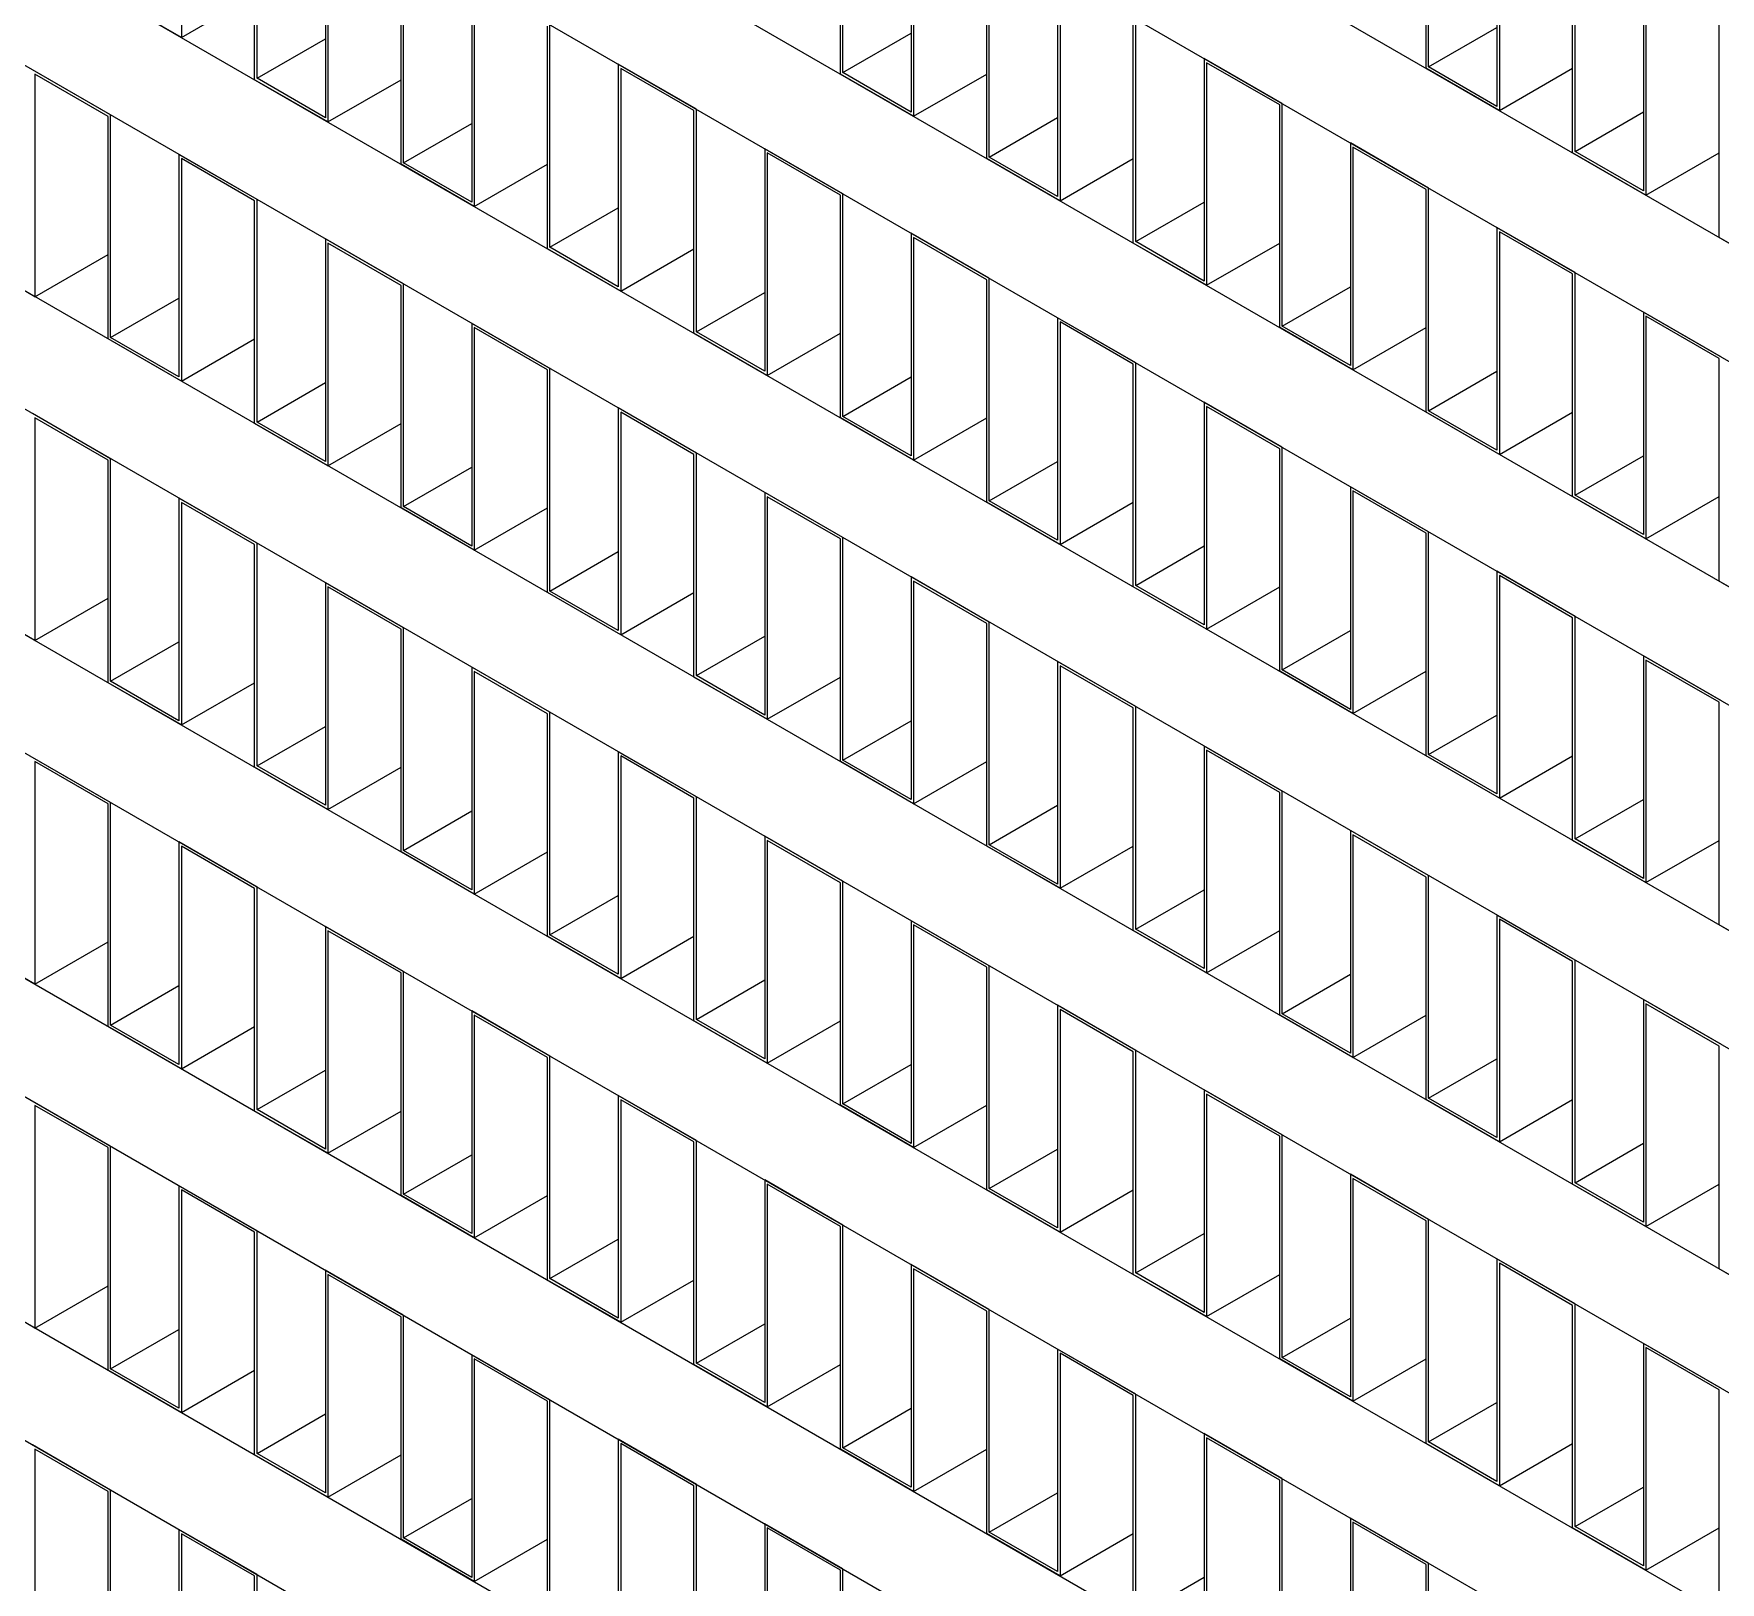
# Model space of a CAD drawing. Header units: millimetres. Extents: x -8604 to -3995, y 3123 to 6155.
# Drawn here: x -6917.17 to -6868.31, y 5007.92 to 5052.79 of the extents above; entities that cross this region are included whole.
import ezdxf

# ---------------------------------------------------------------- set-up
doc = ezdxf.new("R2010")
doc.units = ezdxf.units.MM

msp = doc.modelspace()

# ---------------------------------------------------------------- linework, layer by layer
at = {"color": 7, "linetype": 'Continuous', "lineweight": 25}
for p, q in [((-6930.856, 5082.977), (-6649.428, 4920.512)), ((-6930.856, 5079.547), (-6649.428, 4917.082)), ((-6930.856, 5073.015), (-6650.258, 4911.029)), ((-6930.856, 5069.586), (-6650.173, 4907.551)), ((-6930.856, 5063.053), (-6650.2, 4901.034)), ((-6930.856, 5059.624), (-6652.826, 4899.121)), ((-6912.896, 5059.136), (-6912.896, 5052.685)), ((-6893.733, 5051.666), (-6893.733, 5058.117)), ((-6876.833, 5051.79), (-6876.833, 5058.241)), ((-6876.762, 5051.831), (-6876.762, 5058.282)), ((-6910.774, 5051.46), (-6910.774, 5057.911)), ((-6910.704, 5051.501), (-6910.704, 5057.952)), ((-6893.804, 5051.625), (-6893.804, 5058.076)), ((-6874.782, 5057.139), (-6874.782, 5050.688)), ((-6908.724, 5056.809), (-6908.724, 5050.358)), ((-6908.653, 5056.686), (-6908.653, 5050.236)), ((-6891.753, 5056.974), (-6891.753, 5050.523)), ((-6891.682, 5056.851), (-6891.682, 5050.401)), ((-6874.712, 5057.016), (-6874.712, 5050.566)), ((-6889.49, 5049.217), (-6889.49, 5055.668)), ((-6872.59, 5049.341), (-6872.59, 5055.792)), ((-6872.52, 5049.382), (-6872.52, 5055.832)), ((-6906.532, 5049.011), (-6906.532, 5055.462)), ((-6906.461, 5049.052), (-6906.461, 5055.503)), ((-6889.561, 5049.176), (-6889.561, 5055.627)), ((-6870.54, 5054.689), (-6870.54, 5048.239)), ((-6904.481, 5054.36), (-6904.481, 5047.909)), ((-6904.41, 5054.237), (-6904.41, 5047.786)), ((-6887.51, 5054.525), (-6887.51, 5048.074)), ((-6887.44, 5054.402), (-6887.44, 5047.951)), ((-6870.469, 5054.567), (-6870.469, 5048.116)), ((-6912.896, 5052.685), (-6915.017, 5053.91)), ((-6912.896, 5052.685), (-6910.774, 5053.91)), ((-6885.248, 5046.768), (-6885.248, 5053.218)), ((-6868.348, 5046.892), (-6868.348, 5053.342)), ((-6930.856, 5053.092), (-6656.852, 4894.912)), ((-6902.289, 5046.562), (-6902.289, 5053.013)), ((-6902.218, 5046.603), (-6902.218, 5053.053)), ((-6893.733, 5051.666), (-6891.753, 5052.809)), ((-6885.318, 5046.727), (-6885.318, 5053.177)), ((-6876.762, 5051.831), (-6874.782, 5052.974)), ((-6910.704, 5051.501), (-6908.724, 5052.644)), ((-6900.238, 5051.91), (-6900.238, 5045.46)), ((-6897.976, 5050.604), (-6900.238, 5051.91)), ((-6898.046, 5050.563), (-6900.168, 5051.788)), ((-6900.168, 5051.788), (-6900.168, 5045.337)), ((-6883.268, 5052.075), (-6883.268, 5045.625)), ((-6881.005, 5050.769), (-6883.268, 5052.075)), ((-6881.076, 5050.728), (-6883.197, 5051.953)), ((-6883.197, 5051.953), (-6883.197, 5045.502)), ((-6874.712, 5050.566), (-6876.833, 5051.79)), ((-6874.782, 5050.688), (-6876.762, 5051.831)), ((-6874.712, 5050.566), (-6872.59, 5051.79)), ((-6914.946, 5050.439), (-6917.209, 5051.746)), ((-6915.017, 5050.398), (-6917.138, 5051.623)), ((-6917.138, 5051.623), (-6917.138, 5045.172)), ((-6908.653, 5050.236), (-6910.774, 5051.46)), ((-6908.724, 5050.358), (-6910.704, 5051.501)), ((-6908.653, 5050.236), (-6906.532, 5051.46)), ((-6891.682, 5050.401), (-6893.804, 5051.625)), ((-6891.753, 5050.523), (-6893.733, 5051.666)), ((-6891.682, 5050.401), (-6889.561, 5051.625)), ((-6915.017, 5043.948), (-6915.017, 5050.398)), ((-6914.946, 5043.989), (-6914.946, 5050.439)), ((-6898.046, 5044.113), (-6898.046, 5050.563)), ((-6897.976, 5044.153), (-6897.976, 5050.604)), ((-6889.49, 5049.217), (-6887.51, 5050.36)), ((-6881.076, 5044.278), (-6881.076, 5050.728)), ((-6881.005, 5044.318), (-6881.005, 5050.769)), ((-6872.52, 5049.382), (-6870.54, 5050.525)), ((-6906.461, 5049.052), (-6904.481, 5050.195)), ((-6930.856, 5049.662), (-6656.852, 4891.483)), ((-6895.996, 5049.461), (-6895.996, 5043.011)), ((-6893.733, 5048.155), (-6895.996, 5049.461)), ((-6893.804, 5048.114), (-6895.925, 5049.339)), ((-6895.925, 5049.339), (-6895.925, 5042.888)), ((-6879.025, 5049.626), (-6879.025, 5043.175)), ((-6876.762, 5048.32), (-6879.025, 5049.626)), ((-6876.833, 5048.279), (-6878.954, 5049.504)), ((-6878.954, 5049.504), (-6878.954, 5043.053)), ((-6870.469, 5048.116), (-6872.59, 5049.341)), ((-6870.54, 5048.239), (-6872.52, 5049.382)), ((-6870.469, 5048.116), (-6868.348, 5049.341)), ((-6912.966, 5049.296), (-6912.966, 5042.846)), ((-6910.704, 5047.99), (-6912.966, 5049.296)), ((-6910.774, 5047.949), (-6912.896, 5049.174)), ((-6912.896, 5049.174), (-6912.896, 5042.723)), ((-6904.41, 5047.786), (-6906.532, 5049.011)), ((-6904.481, 5047.909), (-6906.461, 5049.052)), ((-6904.41, 5047.786), (-6902.289, 5049.011)), ((-6887.44, 5047.951), (-6889.561, 5049.176)), ((-6887.51, 5048.074), (-6889.49, 5049.217)), ((-6887.44, 5047.951), (-6885.318, 5049.176)), ((-6910.774, 5041.499), (-6910.774, 5047.949)), ((-6910.704, 5041.539), (-6910.704, 5047.99)), ((-6893.804, 5041.663), (-6893.804, 5048.114)), ((-6893.733, 5041.704), (-6893.733, 5048.155)), ((-6885.248, 5046.768), (-6883.268, 5047.911)), ((-6876.833, 5041.828), (-6876.833, 5048.279)), ((-6876.762, 5041.869), (-6876.762, 5048.32)), ((-6902.218, 5046.603), (-6900.238, 5047.746)), ((-6891.753, 5047.012), (-6891.753, 5040.561)), ((-6889.49, 5045.706), (-6891.753, 5047.012)), ((-6889.561, 5045.665), (-6891.682, 5046.889)), ((-6891.682, 5046.889), (-6891.682, 5040.439)), ((-6874.782, 5047.177), (-6874.782, 5040.726)), ((-6872.52, 5045.871), (-6874.782, 5047.177)), ((-6872.59, 5045.83), (-6874.712, 5047.054)), ((-6874.712, 5047.054), (-6874.712, 5040.604)), ((-6866.227, 5045.667), (-6868.348, 5046.892)), ((-6917.138, 5045.172), (-6919.26, 5046.397)), ((-6917.138, 5045.172), (-6915.017, 5046.397)), ((-6908.724, 5046.847), (-6908.724, 5040.396)), ((-6906.461, 5045.541), (-6908.724, 5046.847)), ((-6906.532, 5045.5), (-6908.653, 5046.725)), ((-6908.653, 5046.725), (-6908.653, 5040.274)), ((-6900.168, 5045.337), (-6902.289, 5046.562)), ((-6900.238, 5045.46), (-6902.218, 5046.603)), ((-6900.168, 5045.337), (-6898.046, 5046.562)), ((-6883.197, 5045.502), (-6885.318, 5046.727)), ((-6883.268, 5045.625), (-6885.248, 5046.768)), ((-6883.197, 5045.502), (-6881.076, 5046.727)), ((-6906.532, 5039.049), (-6906.532, 5045.5)), ((-6906.461, 5039.09), (-6906.461, 5045.541)), ((-6889.561, 5039.214), (-6889.561, 5045.665)), ((-6889.49, 5039.255), (-6889.49, 5045.706)), ((-6881.005, 5044.318), (-6879.025, 5045.461)), ((-6872.59, 5039.379), (-6872.59, 5045.83)), ((-6872.52, 5039.42), (-6872.52, 5045.871)), ((-6914.946, 5043.989), (-6912.966, 5045.132)), ((-6897.976, 5044.153), (-6895.996, 5045.296)), ((-6887.51, 5044.563), (-6887.51, 5038.112)), ((-6885.248, 5043.256), (-6887.51, 5044.563)), ((-6885.318, 5043.216), (-6887.44, 5044.44)), ((-6887.44, 5044.44), (-6887.44, 5037.99)), ((-6870.54, 5044.728), (-6870.54, 5038.277)), ((-6868.277, 5043.421), (-6870.54, 5044.728)), ((-6868.348, 5043.381), (-6870.469, 5044.605)), ((-6870.469, 5044.605), (-6870.469, 5038.154)), ((-6912.896, 5042.723), (-6915.017, 5043.948)), ((-6912.966, 5042.846), (-6914.946, 5043.989)), ((-6912.896, 5042.723), (-6910.774, 5043.948)), ((-6904.481, 5044.398), (-6904.481, 5037.947)), ((-6902.218, 5043.092), (-6904.481, 5044.398)), ((-6902.289, 5043.051), (-6904.41, 5044.275)), ((-6904.41, 5044.275), (-6904.41, 5037.825)), ((-6895.925, 5042.888), (-6898.046, 5044.113)), ((-6895.996, 5043.011), (-6897.976, 5044.153)), ((-6895.925, 5042.888), (-6893.804, 5044.113)), ((-6878.954, 5043.053), (-6881.076, 5044.278)), ((-6879.025, 5043.175), (-6881.005, 5044.318)), ((-6878.954, 5043.053), (-6876.833, 5044.278)), ((-6930.856, 5043.13), (-6656.852, 4884.951)), ((-6902.289, 5036.6), (-6902.289, 5043.051)), ((-6902.218, 5036.641), (-6902.218, 5043.092)), ((-6885.318, 5036.765), (-6885.318, 5043.216)), ((-6885.248, 5036.806), (-6885.248, 5043.256)), ((-6876.762, 5041.869), (-6874.782, 5043.012)), ((-6868.348, 5036.93), (-6868.348, 5043.381)), ((-6910.704, 5041.539), (-6908.724, 5042.682)), ((-6893.733, 5041.704), (-6891.753, 5042.847)), ((-6883.268, 5042.114), (-6883.268, 5035.663)), ((-6881.005, 5040.807), (-6883.268, 5042.114)), ((-6881.076, 5040.766), (-6883.197, 5041.991)), ((-6883.197, 5041.991), (-6883.197, 5035.54)), ((-6914.946, 5040.477), (-6917.209, 5041.784)), ((-6915.017, 5040.437), (-6917.138, 5041.661)), ((-6917.138, 5041.661), (-6917.138, 5035.211)), ((-6908.653, 5040.274), (-6910.774, 5041.499)), ((-6908.724, 5040.396), (-6910.704, 5041.539)), ((-6908.653, 5040.274), (-6906.532, 5041.499)), ((-6900.238, 5041.949), (-6900.238, 5035.498)), ((-6897.976, 5040.642), (-6900.238, 5041.949)), ((-6898.046, 5040.602), (-6900.168, 5041.826)), ((-6900.168, 5041.826), (-6900.168, 5035.375)), ((-6891.682, 5040.439), (-6893.804, 5041.663)), ((-6891.753, 5040.561), (-6893.733, 5041.704)), ((-6891.682, 5040.439), (-6889.561, 5041.663)), ((-6874.712, 5040.604), (-6876.833, 5041.828)), ((-6874.782, 5040.726), (-6876.762, 5041.869)), ((-6874.712, 5040.604), (-6872.59, 5041.828)), ((-6898.046, 5034.151), (-6898.046, 5040.602)), ((-6897.976, 5034.192), (-6897.976, 5040.642)), ((-6881.076, 5034.316), (-6881.076, 5040.766)), ((-6881.005, 5034.357), (-6881.005, 5040.807)), ((-6872.52, 5039.42), (-6870.54, 5040.563)), ((-6915.017, 5033.986), (-6915.017, 5040.437)), ((-6914.946, 5034.027), (-6914.946, 5040.477)), ((-6906.461, 5039.09), (-6904.481, 5040.233)), ((-6889.49, 5039.255), (-6887.51, 5040.398)), ((-6930.856, 5039.7), (-6656.852, 4881.521)), ((-6879.025, 5039.664), (-6879.025, 5033.214)), ((-6876.762, 5038.358), (-6879.025, 5039.664)), ((-6876.833, 5038.317), (-6878.954, 5039.542)), ((-6878.954, 5039.542), (-6878.954, 5033.091)), ((-6912.966, 5039.334), (-6912.966, 5032.884)), ((-6910.704, 5038.028), (-6912.966, 5039.334)), ((-6910.774, 5037.987), (-6912.896, 5039.212)), ((-6912.896, 5039.212), (-6912.896, 5032.761)), ((-6904.41, 5037.825), (-6906.532, 5039.049)), ((-6904.481, 5037.947), (-6906.461, 5039.09)), ((-6904.41, 5037.825), (-6902.289, 5039.049)), ((-6895.996, 5039.499), (-6895.996, 5033.049)), ((-6893.733, 5038.193), (-6895.996, 5039.499)), ((-6893.804, 5038.152), (-6895.925, 5039.377)), ((-6895.925, 5039.377), (-6895.925, 5032.926)), ((-6887.44, 5037.99), (-6889.561, 5039.214)), ((-6887.51, 5038.112), (-6889.49, 5039.255)), ((-6887.44, 5037.99), (-6885.318, 5039.214)), ((-6870.469, 5038.154), (-6872.59, 5039.379)), ((-6870.54, 5038.277), (-6872.52, 5039.42)), ((-6870.469, 5038.154), (-6868.348, 5039.379)), ((-6893.804, 5031.702), (-6893.804, 5038.152)), ((-6893.733, 5031.742), (-6893.733, 5038.193)), ((-6876.833, 5031.867), (-6876.833, 5038.317)), ((-6876.762, 5031.907), (-6876.762, 5038.358)), ((-6910.774, 5031.537), (-6910.774, 5037.987)), ((-6910.704, 5031.578), (-6910.704, 5038.028)), ((-6902.218, 5036.641), (-6900.238, 5037.784)), ((-6885.248, 5036.806), (-6883.268, 5037.949)), ((-6874.782, 5037.215), (-6874.782, 5030.764)), ((-6872.52, 5035.909), (-6874.782, 5037.215)), ((-6872.59, 5035.868), (-6874.712, 5037.093)), ((-6874.712, 5037.093), (-6874.712, 5030.642)), ((-6908.724, 5036.885), (-6908.724, 5030.435)), ((-6906.461, 5035.579), (-6908.724, 5036.885)), ((-6906.532, 5035.538), (-6908.653, 5036.763)), ((-6908.653, 5036.763), (-6908.653, 5030.312)), ((-6900.168, 5035.375), (-6902.289, 5036.6)), ((-6900.238, 5035.498), (-6902.218, 5036.641)), ((-6900.168, 5035.375), (-6898.046, 5036.6)), ((-6891.753, 5037.05), (-6891.753, 5030.6)), ((-6889.49, 5035.744), (-6891.753, 5037.05)), ((-6889.561, 5035.703), (-6891.682, 5036.928)), ((-6891.682, 5036.928), (-6891.682, 5030.477)), ((-6883.197, 5035.54), (-6885.318, 5036.765)), ((-6883.268, 5035.663), (-6885.248, 5036.806)), ((-6883.197, 5035.54), (-6881.076, 5036.765)), ((-6866.227, 5035.705), (-6868.348, 5036.93)), ((-6917.138, 5035.211), (-6919.26, 5036.435)), ((-6917.138, 5035.211), (-6915.017, 5036.435)), ((-6889.561, 5029.252), (-6889.561, 5035.703)), ((-6889.49, 5029.293), (-6889.49, 5035.744)), ((-6872.59, 5029.417), (-6872.59, 5035.868)), ((-6872.52, 5029.458), (-6872.52, 5035.909)), ((-6914.946, 5034.027), (-6912.966, 5035.17)), ((-6906.532, 5029.088), (-6906.532, 5035.538)), ((-6906.461, 5029.128), (-6906.461, 5035.579)), ((-6897.976, 5034.192), (-6895.996, 5035.335)), ((-6881.005, 5034.357), (-6879.025, 5035.5)), ((-6870.54, 5034.766), (-6870.54, 5028.315)), ((-6868.277, 5033.46), (-6870.54, 5034.766)), ((-6904.481, 5034.436), (-6904.481, 5027.985)), ((-6902.218, 5033.13), (-6904.481, 5034.436)), ((-6902.289, 5033.089), (-6904.41, 5034.314)), ((-6904.41, 5034.314), (-6904.41, 5027.863)), ((-6895.996, 5033.049), (-6897.976, 5034.192)), ((-6887.51, 5034.601), (-6887.51, 5028.15)), ((-6885.248, 5033.295), (-6887.51, 5034.601)), ((-6885.318, 5033.254), (-6887.44, 5034.478)), ((-6887.44, 5034.478), (-6887.44, 5028.028)), ((-6878.954, 5033.091), (-6881.076, 5034.316)), ((-6879.025, 5033.214), (-6881.005, 5034.357)), ((-6878.954, 5033.091), (-6876.833, 5034.316)), ((-6868.348, 5033.419), (-6870.469, 5034.643)), ((-6870.469, 5034.643), (-6870.469, 5028.193)), ((-6912.896, 5032.761), (-6915.017, 5033.986)), ((-6912.966, 5032.884), (-6914.946, 5034.027)), ((-6912.896, 5032.761), (-6910.774, 5033.986)), ((-6895.925, 5032.926), (-6898.046, 5034.151)), ((-6895.925, 5032.926), (-6893.804, 5034.151)), ((-6885.318, 5026.803), (-6885.318, 5033.254)), ((-6885.248, 5026.844), (-6885.248, 5033.295)), ((-6868.348, 5026.968), (-6868.348, 5033.419)), ((-6930.856, 5033.168), (-6649.428, 4870.703)), ((-6910.704, 5031.578), (-6908.724, 5032.721)), ((-6902.289, 5026.638), (-6902.289, 5033.089)), ((-6902.218, 5026.679), (-6902.218, 5033.13)), ((-6893.733, 5031.742), (-6891.753, 5032.885)), ((-6876.762, 5031.907), (-6874.782, 5033.05)), ((-6914.946, 5030.516), (-6917.209, 5031.822)), ((-6900.238, 5031.987), (-6900.238, 5025.536)), ((-6897.976, 5030.681), (-6900.238, 5031.987)), ((-6898.046, 5030.64), (-6900.168, 5031.864)), ((-6900.168, 5031.864), (-6900.168, 5025.414)), ((-6891.753, 5030.6), (-6893.733, 5031.742)), ((-6883.268, 5032.152), (-6883.268, 5025.701)), ((-6881.005, 5030.845), (-6883.268, 5032.152)), ((-6881.076, 5030.805), (-6883.197, 5032.029)), ((-6883.197, 5032.029), (-6883.197, 5025.579)), ((-6874.712, 5030.642), (-6876.833, 5031.867)), ((-6874.782, 5030.764), (-6876.762, 5031.907)), ((-6874.712, 5030.642), (-6872.59, 5031.867)), ((-6915.017, 5030.475), (-6917.138, 5031.699)), ((-6917.138, 5031.699), (-6917.138, 5025.249)), ((-6908.653, 5030.312), (-6910.774, 5031.537)), ((-6908.724, 5030.435), (-6910.704, 5031.578)), ((-6908.653, 5030.312), (-6906.532, 5031.537)), ((-6891.682, 5030.477), (-6893.804, 5031.702)), ((-6891.682, 5030.477), (-6889.561, 5031.702)), ((-6881.076, 5024.354), (-6881.076, 5030.805)), ((-6881.005, 5024.395), (-6881.005, 5030.845)), ((-6915.017, 5024.024), (-6915.017, 5030.475)), ((-6914.946, 5024.065), (-6914.946, 5030.516)), ((-6906.461, 5029.128), (-6904.481, 5030.271)), ((-6898.046, 5024.189), (-6898.046, 5030.64)), ((-6897.976, 5024.23), (-6897.976, 5030.681)), ((-6889.49, 5029.293), (-6887.51, 5030.436)), ((-6872.52, 5029.458), (-6870.54, 5030.601)), ((-6930.856, 5029.738), (-6649.428, 4867.273)), ((-6912.966, 5029.373), (-6912.966, 5022.922)), ((-6910.704, 5028.066), (-6912.966, 5029.373)), ((-6895.996, 5029.538), (-6895.996, 5023.087)), ((-6893.733, 5028.231), (-6895.996, 5029.538)), ((-6893.804, 5028.191), (-6895.925, 5029.415)), ((-6895.925, 5029.415), (-6895.925, 5022.964)), ((-6887.51, 5028.15), (-6889.49, 5029.293)), ((-6879.025, 5029.702), (-6879.025, 5023.252)), ((-6876.762, 5028.396), (-6879.025, 5029.702)), ((-6876.833, 5028.355), (-6878.954, 5029.58)), ((-6878.954, 5029.58), (-6878.954, 5023.129)), ((-6870.469, 5028.193), (-6872.59, 5029.417)), ((-6870.54, 5028.315), (-6872.52, 5029.458)), ((-6870.469, 5028.193), (-6868.348, 5029.417)), ((-6910.774, 5028.026), (-6912.896, 5029.25)), ((-6912.896, 5029.25), (-6912.896, 5022.8)), ((-6904.41, 5027.863), (-6906.532, 5029.088)), ((-6904.481, 5027.985), (-6906.461, 5029.128)), ((-6904.41, 5027.863), (-6902.289, 5029.088)), ((-6887.44, 5028.028), (-6889.561, 5029.252)), ((-6887.44, 5028.028), (-6885.318, 5029.252)), ((-6876.833, 5021.905), (-6876.833, 5028.355)), ((-6876.762, 5021.946), (-6876.762, 5028.396)), ((-6910.774, 5021.575), (-6910.774, 5028.026)), ((-6910.704, 5021.616), (-6910.704, 5028.066)), ((-6902.218, 5026.679), (-6900.238, 5027.822)), ((-6893.804, 5021.74), (-6893.804, 5028.191)), ((-6893.733, 5021.781), (-6893.733, 5028.231)), ((-6885.248, 5026.844), (-6883.268, 5027.987)), ((-6908.724, 5026.923), (-6908.724, 5020.473)), ((-6906.461, 5025.617), (-6908.724, 5026.923)), ((-6891.753, 5027.088), (-6891.753, 5020.638)), ((-6889.49, 5025.782), (-6891.753, 5027.088)), ((-6889.561, 5025.741), (-6891.682, 5026.966)), ((-6891.682, 5026.966), (-6891.682, 5020.515)), ((-6883.268, 5025.701), (-6885.248, 5026.844)), ((-6874.782, 5027.253), (-6874.782, 5020.803)), ((-6872.52, 5025.947), (-6874.782, 5027.253)), ((-6872.59, 5025.906), (-6874.712, 5027.131)), ((-6874.712, 5027.131), (-6874.712, 5020.68)), ((-6866.227, 5025.743), (-6868.348, 5026.968)), ((-6917.138, 5025.249), (-6919.26, 5026.473)), ((-6917.138, 5025.249), (-6915.017, 5026.473)), ((-6906.532, 5025.576), (-6908.653, 5026.801)), ((-6908.653, 5026.801), (-6908.653, 5020.35)), ((-6900.168, 5025.414), (-6902.289, 5026.638)), ((-6900.238, 5025.536), (-6902.218, 5026.679)), ((-6900.168, 5025.414), (-6898.046, 5026.638)), ((-6883.197, 5025.579), (-6885.318, 5026.803)), ((-6883.197, 5025.579), (-6881.076, 5026.803)), ((-6872.59, 5019.456), (-6872.59, 5025.906)), ((-6872.52, 5019.496), (-6872.52, 5025.947)), ((-6906.532, 5019.126), (-6906.532, 5025.576)), ((-6906.461, 5019.167), (-6906.461, 5025.617)), ((-6897.976, 5024.23), (-6895.996, 5025.373)), ((-6889.561, 5019.291), (-6889.561, 5025.741)), ((-6889.49, 5019.331), (-6889.49, 5025.782)), ((-6881.005, 5024.395), (-6879.025, 5025.538)), ((-6914.946, 5024.065), (-6912.966, 5025.208)), ((-6904.481, 5024.474), (-6904.481, 5018.024)), ((-6902.218, 5023.168), (-6904.481, 5024.474)), ((-6887.51, 5024.639), (-6887.51, 5018.188)), ((-6885.248, 5023.333), (-6887.51, 5024.639)), ((-6885.318, 5023.292), (-6887.44, 5024.517)), ((-6887.44, 5024.517), (-6887.44, 5018.066)), ((-6879.025, 5023.252), (-6881.005, 5024.395)), ((-6870.54, 5024.804), (-6870.54, 5018.353)), ((-6868.277, 5023.498), (-6870.54, 5024.804)), ((-6868.348, 5023.457), (-6870.469, 5024.682)), ((-6870.469, 5024.682), (-6870.469, 5018.231)), ((-6912.896, 5022.8), (-6915.017, 5024.024)), ((-6912.966, 5022.922), (-6914.946, 5024.065)), ((-6912.896, 5022.8), (-6910.774, 5024.024)), ((-6902.289, 5023.127), (-6904.41, 5024.352)), ((-6904.41, 5024.352), (-6904.41, 5017.901)), ((-6895.925, 5022.964), (-6898.046, 5024.189)), ((-6895.996, 5023.087), (-6897.976, 5024.23)), ((-6895.925, 5022.964), (-6893.804, 5024.189)), ((-6878.954, 5023.129), (-6881.076, 5024.354)), ((-6878.954, 5023.129), (-6876.833, 5024.354)), ((-6868.348, 5017.006), (-6868.348, 5023.457)), ((-6930.856, 5023.206), (-6649.428, 4860.741)), ((-6902.289, 5016.676), (-6902.289, 5023.127)), ((-6902.218, 5016.717), (-6902.218, 5023.168)), ((-6893.733, 5021.781), (-6891.753, 5022.924)), ((-6885.318, 5016.841), (-6885.318, 5023.292)), ((-6885.248, 5016.882), (-6885.248, 5023.333)), ((-6876.762, 5021.946), (-6874.782, 5023.089)), ((-6910.704, 5021.616), (-6908.724, 5022.759)), ((-6900.238, 5022.025), (-6900.238, 5015.574)), ((-6897.976, 5020.719), (-6900.238, 5022.025)), ((-6883.268, 5022.19), (-6883.268, 5015.739)), ((-6881.005, 5020.884), (-6883.268, 5022.19)), ((-6881.076, 5020.843), (-6883.197, 5022.067)), ((-6883.197, 5022.067), (-6883.197, 5015.617)), ((-6874.782, 5020.803), (-6876.762, 5021.946)), ((-6914.946, 5020.554), (-6917.209, 5021.86)), ((-6915.017, 5020.513), (-6917.138, 5021.738)), ((-6917.138, 5021.738), (-6917.138, 5015.287)), ((-6908.653, 5020.35), (-6910.774, 5021.575)), ((-6908.724, 5020.473), (-6910.704, 5021.616)), ((-6908.653, 5020.35), (-6906.532, 5021.575)), ((-6898.046, 5020.678), (-6900.168, 5021.903)), ((-6900.168, 5021.903), (-6900.168, 5015.452)), ((-6891.682, 5020.515), (-6893.804, 5021.74)), ((-6891.753, 5020.638), (-6893.733, 5021.781)), ((-6891.682, 5020.515), (-6889.561, 5021.74)), ((-6874.712, 5020.68), (-6876.833, 5021.905)), ((-6874.712, 5020.68), (-6872.59, 5021.905)), ((-6915.017, 5014.062), (-6915.017, 5020.513)), ((-6914.946, 5014.103), (-6914.946, 5020.554)), ((-6898.046, 5014.227), (-6898.046, 5020.678)), ((-6897.976, 5014.268), (-6897.976, 5020.719)), ((-6881.076, 5014.392), (-6881.076, 5020.843)), ((-6881.005, 5014.433), (-6881.005, 5020.884)), ((-6872.52, 5019.496), (-6870.54, 5020.639)), ((-6906.461, 5019.167), (-6904.481, 5020.31)), ((-6889.49, 5019.331), (-6887.51, 5020.474)), ((-6930.856, 5019.777), (-6649.428, 4857.311)), ((-6895.996, 5019.576), (-6895.996, 5013.125)), ((-6893.733, 5018.27), (-6895.996, 5019.576)), ((-6879.025, 5019.741), (-6879.025, 5013.29)), ((-6876.762, 5018.434), (-6879.025, 5019.741)), ((-6876.833, 5018.394), (-6878.954, 5019.618)), ((-6878.954, 5019.618), (-6878.954, 5013.168)), ((-6912.966, 5019.411), (-6912.966, 5012.96)), ((-6910.704, 5018.105), (-6912.966, 5019.411)), ((-6910.774, 5018.064), (-6912.896, 5019.288)), ((-6912.896, 5019.288), (-6912.896, 5012.838)), ((-6904.41, 5017.901), (-6906.532, 5019.126)), ((-6904.481, 5018.024), (-6906.461, 5019.167)), ((-6904.41, 5017.901), (-6902.289, 5019.126)), ((-6893.804, 5018.229), (-6895.925, 5019.453)), ((-6895.925, 5019.453), (-6895.925, 5013.003)), ((-6887.44, 5018.066), (-6889.561, 5019.291)), ((-6887.51, 5018.188), (-6889.49, 5019.331)), ((-6887.44, 5018.066), (-6885.318, 5019.291)), ((-6870.469, 5018.231), (-6872.59, 5019.456)), ((-6870.54, 5018.353), (-6872.52, 5019.496)), ((-6870.469, 5018.231), (-6868.348, 5019.456)), ((-6910.774, 5011.613), (-6910.774, 5018.064)), ((-6910.704, 5011.654), (-6910.704, 5018.105)), ((-6893.804, 5011.778), (-6893.804, 5018.229)), ((-6893.733, 5011.819), (-6893.733, 5018.27)), ((-6876.833, 5011.943), (-6876.833, 5018.394)), ((-6876.762, 5011.984), (-6876.762, 5018.434)), ((-6902.218, 5016.717), (-6900.238, 5017.86)), ((-6885.248, 5016.882), (-6883.268, 5018.025)), ((-6891.753, 5017.127), (-6891.753, 5010.676)), ((-6889.49, 5015.82), (-6891.753, 5017.127)), ((-6874.782, 5017.291), (-6874.782, 5010.841)), ((-6872.52, 5015.985), (-6874.782, 5017.291)), ((-6872.59, 5015.944), (-6874.712, 5017.169)), ((-6874.712, 5017.169), (-6874.712, 5010.718)), ((-6908.724, 5016.962), (-6908.724, 5010.511)), ((-6906.461, 5015.655), (-6908.724, 5016.962)), ((-6906.532, 5015.615), (-6908.653, 5016.839)), ((-6908.653, 5016.839), (-6908.653, 5010.389)), ((-6900.168, 5015.452), (-6902.289, 5016.676)), ((-6900.238, 5015.574), (-6902.218, 5016.717)), ((-6900.168, 5015.452), (-6898.046, 5016.676)), ((-6889.561, 5015.779), (-6891.682, 5017.004)), ((-6891.682, 5017.004), (-6891.682, 5010.553)), ((-6883.197, 5015.617), (-6885.318, 5016.841)), ((-6883.268, 5015.739), (-6885.248, 5016.882)), ((-6883.197, 5015.617), (-6881.076, 5016.841)), ((-6866.227, 5015.782), (-6868.348, 5017.006)), ((-6917.138, 5015.287), (-6919.26, 5016.512)), ((-6917.138, 5015.287), (-6915.017, 5016.512)), ((-6906.532, 5009.164), (-6906.532, 5015.615)), ((-6906.461, 5009.205), (-6906.461, 5015.655)), ((-6889.561, 5009.329), (-6889.561, 5015.779)), ((-6889.49, 5009.37), (-6889.49, 5015.82)), ((-6872.59, 5009.494), (-6872.59, 5015.944)), ((-6872.52, 5009.535), (-6872.52, 5015.985)), ((-6914.946, 5014.103), (-6912.966, 5015.246)), ((-6897.976, 5014.268), (-6895.996, 5015.411)), ((-6881.005, 5014.433), (-6879.025, 5015.576)), ((-6887.51, 5014.677), (-6887.51, 5008.227)), ((-6885.248, 5013.371), (-6887.51, 5014.677)), ((-6870.54, 5014.842), (-6870.54, 5008.392)), ((-6868.277, 5013.536), (-6870.54, 5014.842)), ((-6868.348, 5013.495), (-6870.469, 5014.72)), ((-6870.469, 5014.72), (-6870.469, 5008.269)), ((-6904.481, 5014.512), (-6904.481, 5008.062)), ((-6902.218, 5013.206), (-6904.481, 5014.512)), ((-6902.289, 5013.165), (-6904.41, 5014.39)), ((-6904.41, 5014.39), (-6904.41, 5007.939)), ((-6895.925, 5013.003), (-6898.046, 5014.227)), ((-6895.996, 5013.125), (-6897.976, 5014.268)), ((-6895.925, 5013.003), (-6893.804, 5014.227)), ((-6885.318, 5013.33), (-6887.44, 5014.555)), ((-6887.44, 5014.555), (-6887.44, 5008.104)), ((-6878.954, 5013.168), (-6881.076, 5014.392)), ((-6879.025, 5013.29), (-6881.005, 5014.433)), ((-6878.954, 5013.168), (-6876.833, 5014.392)), ((-6912.896, 5012.838), (-6915.017, 5014.062)), ((-6912.966, 5012.96), (-6914.946, 5014.103)), ((-6912.896, 5012.838), (-6910.774, 5014.062)), ((-6902.289, 5006.715), (-6902.289, 5013.165)), ((-6902.218, 5006.756), (-6902.218, 5013.206)), ((-6885.318, 5006.88), (-6885.318, 5013.33)), ((-6885.248, 5006.92), (-6885.248, 5013.371)), ((-6868.348, 5007.044), (-6868.348, 5013.495)), ((-6910.704, 5011.654), (-6908.724, 5012.797)), ((-6893.733, 5011.819), (-6891.753, 5012.962)), ((-6876.762, 5011.984), (-6874.782, 5013.127)), ((-6883.268, 5012.228), (-6883.268, 5005.777)), ((-6881.005, 5010.922), (-6883.268, 5012.228)), ((-6914.946, 5010.592), (-6917.209, 5011.898)), ((-6915.017, 5010.551), (-6917.138, 5011.776)), ((-6917.138, 5011.776), (-6917.138, 5005.325)), ((-6900.238, 5012.063), (-6900.238, 5005.613)), ((-6897.976, 5010.757), (-6900.238, 5012.063)), ((-6898.046, 5010.716), (-6900.168, 5011.941)), ((-6900.168, 5011.941), (-6900.168, 5005.49)), ((-6891.682, 5010.553), (-6893.804, 5011.778)), ((-6891.753, 5010.676), (-6893.733, 5011.819)), ((-6891.682, 5010.553), (-6889.561, 5011.778)), ((-6881.076, 5010.881), (-6883.197, 5012.106)), ((-6883.197, 5012.106), (-6883.197, 5005.655)), ((-6874.712, 5010.718), (-6876.833, 5011.943)), ((-6874.782, 5010.841), (-6876.762, 5011.984)), ((-6874.712, 5010.718), (-6872.59, 5011.943)), ((-6908.653, 5010.389), (-6910.774, 5011.613)), ((-6908.724, 5010.511), (-6910.704, 5011.654)), ((-6908.653, 5010.389), (-6906.532, 5011.613)), ((-6898.046, 5004.265), (-6898.046, 5010.716)), ((-6897.976, 5004.306), (-6897.976, 5010.757)), ((-6881.076, 5004.43), (-6881.076, 5010.881)), ((-6881.005, 5004.471), (-6881.005, 5010.922)), ((-6915.017, 5004.101), (-6915.017, 5010.551)), ((-6914.946, 5004.141), (-6914.946, 5010.592)), ((-6906.461, 5009.205), (-6904.481, 5010.348)), ((-6889.49, 5009.37), (-6887.51, 5010.513)), ((-6872.52, 5009.535), (-6870.54, 5010.678)), ((-6879.025, 5009.779), (-6879.025, 5003.328)), ((-6876.762, 5008.473), (-6879.025, 5009.779)), ((-6912.966, 5009.449), (-6912.966, 5002.998)), ((-6910.704, 5008.143), (-6912.966, 5009.449)), ((-6910.774, 5008.102), (-6912.896, 5009.327)), ((-6912.896, 5009.327), (-6912.896, 5002.876)), ((-6895.996, 5009.614), (-6895.996, 5003.163)), ((-6893.733, 5008.308), (-6895.996, 5009.614)), ((-6893.804, 5008.267), (-6895.925, 5009.492)), ((-6895.925, 5009.492), (-6895.925, 5003.041)), ((-6887.44, 5008.104), (-6889.561, 5009.329)), ((-6887.51, 5008.227), (-6889.49, 5009.37)), ((-6887.44, 5008.104), (-6885.318, 5009.329)), ((-6876.833, 5008.432), (-6878.954, 5009.656)), ((-6878.954, 5009.656), (-6878.954, 5003.206)), ((-6870.469, 5008.269), (-6872.59, 5009.494)), ((-6870.54, 5008.392), (-6872.52, 5009.535)), ((-6870.469, 5008.269), (-6868.348, 5009.494)), ((-6904.41, 5007.939), (-6906.532, 5009.164)), ((-6904.481, 5008.062), (-6906.461, 5009.205)), ((-6904.41, 5007.939), (-6902.289, 5009.164)), ((-6893.804, 5001.816), (-6893.804, 5008.267)), ((-6893.733, 5001.857), (-6893.733, 5008.308)), ((-6876.833, 5001.981), (-6876.833, 5008.432)), ((-6876.762, 5002.022), (-6876.762, 5008.473)), ((-6910.774, 5001.651), (-6910.774, 5008.102)), ((-6910.704, 5001.692), (-6910.704, 5008.143)), ((-6885.248, 5006.92), (-6883.268, 5008.063))]:
    msp.add_line(p, q, dxfattribs=at)

doc.saveas('drawing.dxf')
